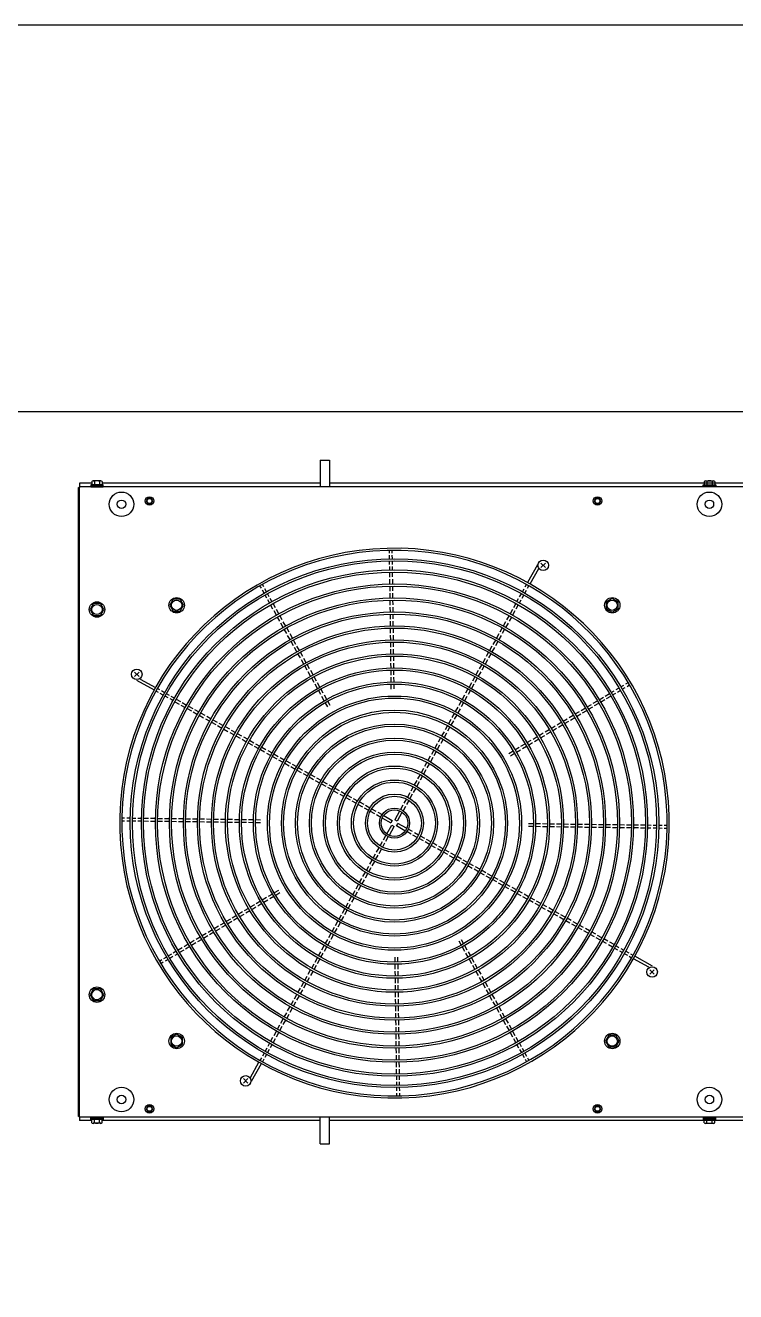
# Model space of a CAD drawing. Header units: millimetres. Extents: x -15161 to 10473752, y -72817 to 33960.
# Drawn here: x -955.4 to -853.9, y -27895 to -27714.2 of the extents above; entities that cross this region are included whole.
import ezdxf

# ---------------------------------------------------------------- set-up
doc = ezdxf.new("R2010")
doc.units = ezdxf.units.MM

# ---------------------------------------------------------------- blocks, each defined once
blk = doc.blocks.new('NAILU')
at = {"linetype": 'ByBlock'}
for p, q in [((1.06, -1.06), (-1.06, 1.06)), ((-1.06, -1.06), (1.06, 1.06))]:
    blk.add_line(p, q, dxfattribs=at)
blk.add_circle((0, 0), 2.5, dxfattribs=at)
blk = doc.blocks.new('機組1140116')
at = {"color": 230}
for p, q in [((-913.21, -21915.8), (-913.21, -21919.62)), ((-913.21, -21915.8), (-911.91, -21915.8)), ((-911.91, -21915.8), (-911.91, -21919.62)), ((-947.73, -22009.55), (-947.73, -21919.75)), ((-947.73, -21919.75), (-947.61, -21919.75)), ((-947.61, -21919.12), (-947.61, -21919.75)), ((-945.86, -21919.12), (-947.61, -21919.12)), ((-767.61, -21919.65), (-947.61, -21919.65)), ((-947.61, -21923.15), (-947.61, -21919.65)), ((-947.61, -22009.53), (-947.61, -21919.77)), ((-767.73, -21919.65), (-947.49, -21919.65)), ((-946.61, -21919.62), (-946.64, -21919.65)), ((-946.01, -21919.62), (-946.61, -21919.62)), ((-946.01, -21919.33), (-946.01, -21919.65)), ((-944.21, -21919.33), (-946.01, -21919.33)), ((-946.01, -21919.49), (-944.21, -21919.49)), ((-946.01, -21919.65), (-944.21, -21919.65)), ((-945.86, -21918.85), (-945.86, -21919.33)), ((-944.55, -21918.78), (-945.68, -21918.78)), ((-945.49, -21918.85), (-945.49, -21919.33)), ((-945.11, -21919.49), (-945.27, -21919.33)), ((-944.95, -21919.49), (-945.11, -21919.33)), ((-944.74, -21918.85), (-944.74, -21919.33)), ((-944.36, -21918.85), (-944.36, -21919.33)), ((-913.21, -21919.12), (-944.36, -21919.12)), ((-944.21, -21919.65), (-944.21, -21919.33)), ((-770.99, -21919.62), (-944.21, -21919.62)), ((-803.31, -21919.12), (-911.91, -21919.12)), ((-858.51, -21919.65), (-858.51, -21919.33)), ((-858.51, -21919.33), (-856.71, -21919.33)), ((-856.71, -21919.49), (-858.51, -21919.49)), ((-856.71, -21919.65), (-858.51, -21919.65)), ((-858.36, -21918.85), (-858.36, -21919.33)), ((-858.18, -21918.78), (-857.05, -21918.78)), ((-857.99, -21918.85), (-857.99, -21919.33)), ((-857.77, -21919.49), (-857.61, -21919.33)), ((-857.61, -21919.49), (-857.45, -21919.33)), ((-857.24, -21918.85), (-857.24, -21919.33)), ((-856.86, -21918.85), (-856.86, -21919.33)), ((-856.71, -21919.33), (-856.71, -21919.65)), ((-903.32, -21929.11), (-903.32, -21928.71)), ((-902.92, -21929.1), (-902.92, -21928.7)), ((-903.31, -21929.91), (-903.32, -21929.41)), ((-903.3, -21930.71), (-903.3, -21930.21)), ((-903.29, -21931.51), (-903.29, -21931.01)), ((-902.91, -21929.9), (-902.92, -21929.4)), ((-902.9, -21930.7), (-902.9, -21930.2)), ((-902.89, -21931.5), (-902.89, -21931)), ((-882.19, -21930.79), (-883.61, -21933.31)), ((-881.68, -21930.53), (-881.04, -21931.16)), ((-881.68, -21931.16), (-881.04, -21930.53)), ((-903.27, -21932.51), (-903.28, -21931.81)), ((-903.27, -21932.51), (-903.28, -21931.81)), ((-903.26, -21933.51), (-903.26, -21932.81)), ((-902.87, -21932.5), (-902.88, -21931.8)), ((-902.87, -21932.5), (-902.88, -21931.8)), ((-902.86, -21933.5), (-902.86, -21932.8)), ((-882.04, -21931.33), (-883.26, -21933.51)), ((-921.63, -21934.12), (-921.83, -21933.77)), ((-921.28, -21933.92), (-921.48, -21933.58)), ((-921.24, -21934.82), (-921.48, -21934.38)), ((-920.89, -21934.62), (-921.13, -21934.19)), ((-903.24, -21934.51), (-903.25, -21933.81)), ((-902.84, -21934.5), (-902.85, -21933.8)), ((-902.83, -21935.5), (-902.84, -21934.8)), ((-884.34, -21934.62), (-884.09, -21934.19)), ((-883.99, -21934.82), (-883.74, -21934.38)), ((-883.95, -21933.93), (-883.75, -21933.58)), ((-883.6, -21934.12), (-883.4, -21933.77)), ((-920.85, -21935.52), (-921.09, -21935.08)), ((-920.5, -21935.32), (-920.74, -21934.88)), ((-920.46, -21936.21), (-920.7, -21935.78)), ((-920.11, -21936.02), (-920.35, -21935.58)), ((-919.97, -21937.09), (-920.31, -21936.48)), ((-919.62, -21936.89), (-919.96, -21936.28)), ((-903.23, -21935.51), (-903.24, -21934.81)), ((-903.22, -21936.51), (-903.23, -21935.81)), ((-902.82, -21936.5), (-902.83, -21935.8)), ((-885.27, -21936.28), (-885.61, -21936.89)), ((-884.92, -21936.48), (-885.26, -21937.09)), ((-885.12, -21936.02), (-884.87, -21935.58)), ((-884.77, -21936.21), (-884.53, -21935.78)), ((-884.73, -21935.32), (-884.48, -21934.89)), ((-884.38, -21935.52), (-884.13, -21935.08)), ((-919.48, -21937.96), (-919.82, -21937.35)), ((-919.13, -21937.76), (-919.47, -21937.15)), ((-918.99, -21938.83), (-919.33, -21938.22)), ((-918.64, -21938.64), (-918.98, -21938.02)), ((-903.2, -21937.51), (-903.21, -21936.81)), ((-903.19, -21938.51), (-903.2, -21937.81)), ((-902.8, -21937.5), (-902.81, -21936.8)), ((-902.79, -21938.5), (-902.8, -21937.8)), ((-886.24, -21938.02), (-886.59, -21938.64)), ((-885.9, -21938.22), (-886.24, -21938.83)), ((-885.76, -21937.15), (-886.1, -21937.76)), ((-885.41, -21937.35), (-885.75, -21937.96)), ((-918.5, -21939.7), (-918.84, -21939.09)), ((-918.15, -21939.51), (-918.49, -21938.9)), ((-918.01, -21940.58), (-918.35, -21939.97)), ((-917.66, -21940.38), (-918.01, -21939.77)), ((-903.18, -21939.51), (-903.19, -21938.81)), ((-903.17, -21940.51), (-903.17, -21939.81)), ((-902.78, -21939.5), (-902.79, -21938.8)), ((-902.77, -21940.5), (-902.77, -21939.8)), ((-887.22, -21939.77), (-887.56, -21940.38)), ((-886.87, -21939.97), (-887.22, -21940.58)), ((-886.73, -21938.9), (-887.08, -21939.51)), ((-886.38, -21939.09), (-886.73, -21939.7)), ((-917.52, -21941.45), (-917.87, -21940.84)), ((-917.18, -21941.25), (-917.52, -21940.64)), ((-917.04, -21942.32), (-917.38, -21941.71)), ((-916.69, -21942.13), (-917.03, -21941.51)), ((-903.15, -21941.51), (-903.16, -21940.81)), ((-903.14, -21942.51), (-903.15, -21941.81)), ((-902.75, -21941.5), (-902.76, -21940.8)), ((-902.74, -21942.5), (-902.75, -21941.8)), ((-888.2, -21941.51), (-888.54, -21942.13)), ((-887.85, -21941.71), (-888.19, -21942.32)), ((-887.71, -21940.64), (-888.05, -21941.25)), ((-887.36, -21940.84), (-887.7, -21941.45)), ((-916.55, -21943.19), (-916.89, -21942.58)), ((-916.2, -21943), (-916.54, -21942.39)), ((-916.06, -21944.07), (-916.4, -21943.46)), ((-915.71, -21943.87), (-916.05, -21943.26)), ((-903.13, -21943.51), (-903.14, -21942.81)), ((-903.11, -21944.51), (-903.12, -21943.81)), ((-902.73, -21943.5), (-902.74, -21942.8)), ((-902.71, -21944.5), (-902.72, -21943.8)), ((-889.18, -21943.26), (-889.52, -21943.87)), ((-888.83, -21943.46), (-889.17, -21944.07)), ((-888.69, -21942.39), (-889.03, -21943)), ((-888.34, -21942.58), (-888.68, -21943.19)), ((-915.57, -21944.94), (-915.91, -21944.33)), ((-915.22, -21944.74), (-915.56, -21944.13)), ((-915.08, -21945.81), (-915.42, -21945.2)), ((-914.73, -21945.62), (-915.07, -21945)), ((-903.1, -21945.51), (-903.11, -21944.81)), ((-902.7, -21945.5), (-902.71, -21944.8)), ((-890.15, -21945), (-890.5, -21945.62)), ((-889.81, -21945.2), (-890.15, -21945.81)), ((-889.67, -21944.13), (-890.01, -21944.74)), ((-889.32, -21944.33), (-889.66, -21944.94)), ((-939.47, -21947.23), (-936.95, -21948.64)), ((-938.93, -21947.08), (-936.76, -21948.3)), ((-914.59, -21946.68), (-914.93, -21946.07)), ((-914.24, -21946.49), (-914.58, -21945.88)), ((-914.1, -21947.56), (-914.44, -21946.94)), ((-913.75, -21947.36), (-914.1, -21946.75)), ((-903.09, -21946.51), (-903.1, -21945.81)), ((-903.07, -21947.51), (-903.08, -21946.81)), ((-902.69, -21946.5), (-902.7, -21945.8)), ((-902.67, -21947.5), (-902.68, -21946.8)), ((-891.13, -21946.75), (-891.47, -21947.36)), ((-890.78, -21946.94), (-891.13, -21947.56)), ((-890.64, -21945.88), (-890.99, -21946.49)), ((-890.29, -21946.07), (-890.64, -21946.68)), ((-936.34, -21948.99), (-936.69, -21948.79)), ((-936.15, -21948.64), (-936.5, -21948.44)), ((-935.64, -21949.38), (-936.08, -21949.13)), ((-935.45, -21949.03), (-935.89, -21948.78)), ((-934.75, -21949.42), (-935.19, -21949.17)), ((-913.61, -21948.43), (-913.96, -21947.82)), ((-913.26, -21948.23), (-913.61, -21947.62)), ((-913.13, -21949.3), (-913.47, -21948.69)), ((-912.78, -21949.11), (-913.12, -21948.49)), ((-903.06, -21948.51), (-903.07, -21947.81)), ((-902.66, -21948.5), (-902.67, -21947.8)), ((-892.11, -21948.49), (-892.45, -21949.11)), ((-891.76, -21948.69), (-892.1, -21949.3)), ((-891.62, -21947.62), (-891.96, -21948.23)), ((-891.27, -21947.82), (-891.61, -21948.43)), ((-872.51, -21949.51), (-871.9, -21949.16)), ((-871.65, -21949), (-871.22, -21948.75)), ((-871.44, -21949.35), (-871.01, -21949.09)), ((-870.96, -21948.59), (-870.53, -21948.34)), ((-870.76, -21948.94), (-870.33, -21948.68)), ((-870.27, -21948.18), (-869.84, -21947.93)), ((-870.07, -21948.53), (-869.64, -21948.27)), ((-869.58, -21947.78), (-869.24, -21947.57)), ((-869.38, -21948.12), (-869.04, -21947.91)), ((-934.95, -21949.77), (-935.38, -21949.52)), ((-934.25, -21950.16), (-934.68, -21949.91)), ((-934.05, -21949.81), (-934.49, -21949.57)), ((-933.99, -21950.31), (-933.38, -21950.65)), ((-933.79, -21949.96), (-933.18, -21950.3)), ((-933.12, -21950.8), (-932.5, -21951.14)), ((-932.92, -21950.45), (-932.31, -21950.79)), ((-932.05, -21950.94), (-931.44, -21951.28)), ((-912.64, -21950.17), (-912.98, -21949.56)), ((-912.29, -21949.98), (-912.63, -21949.37)), ((-912.15, -21951.05), (-912.49, -21950.43)), ((-911.8, -21950.85), (-912.14, -21950.24)), ((-893.09, -21950.24), (-893.43, -21950.85)), ((-892.74, -21950.43), (-893.08, -21951.05)), ((-892.6, -21949.37), (-892.94, -21949.98)), ((-892.25, -21949.56), (-892.59, -21950.17)), ((-875.08, -21951.05), (-874.48, -21950.69)), ((-874.88, -21951.39), (-874.28, -21951.03)), ((-874.22, -21950.54), (-873.62, -21950.18)), ((-874.02, -21950.88), (-873.42, -21950.52)), ((-873.37, -21950.03), (-872.76, -21949.67)), ((-873.16, -21950.37), (-872.56, -21950.01)), ((-872.3, -21949.86), (-871.7, -21949.5)), ((-932.24, -21951.28), (-931.63, -21951.63)), ((-931.37, -21951.77), (-930.76, -21952.12)), ((-931.17, -21951.42), (-930.56, -21951.77)), ((-930.5, -21952.26), (-929.89, -21952.6)), ((-930.3, -21951.91), (-929.69, -21952.25)), ((-929.63, -21952.75), (-929.01, -21953.09)), ((-929.43, -21952.4), (-928.82, -21952.74)), ((-894.55, -21952.86), (-894.9, -21953.47)), ((-894.06, -21951.98), (-894.41, -21952.59)), ((-893.72, -21952.18), (-894.06, -21952.79)), ((-893.58, -21951.11), (-893.92, -21951.72)), ((-893.23, -21951.31), (-893.57, -21951.92)), ((-878.52, -21953.09), (-877.92, -21952.74)), ((-877.66, -21952.58), (-877.06, -21952.22)), ((-877.46, -21952.93), (-876.86, -21952.57)), ((-876.8, -21952.07), (-876.2, -21951.71)), ((-876.6, -21952.41), (-876, -21952.06)), ((-875.94, -21951.56), (-875.34, -21951.2)), ((-875.74, -21951.9), (-875.14, -21951.55)), ((-928.75, -21953.24), (-928.14, -21953.58)), ((-928.56, -21952.89), (-927.95, -21953.23)), ((-927.88, -21953.73), (-927.27, -21954.07)), ((-927.69, -21953.38), (-927.07, -21953.72)), ((-927.01, -21954.22), (-926.4, -21954.56)), ((-926.81, -21953.87), (-926.2, -21954.21)), ((-925.94, -21954.36), (-925.33, -21954.7)), ((-895.53, -21954.6), (-895.87, -21955.21)), ((-895.04, -21953.73), (-895.38, -21954.34)), ((-894.69, -21953.92), (-895.04, -21954.54)), ((-894.2, -21953.05), (-894.55, -21953.66)), ((-881.1, -21954.63), (-880.5, -21954.27)), ((-880.9, -21954.97), (-880.29, -21954.61)), ((-880.24, -21954.12), (-879.64, -21953.76)), ((-880.04, -21954.46), (-879.44, -21954.1)), ((-879.38, -21953.6), (-878.78, -21953.25)), ((-879.18, -21953.95), (-878.58, -21953.59)), ((-878.32, -21953.44), (-877.72, -21953.08)), ((-926.14, -21954.71), (-925.52, -21955.05)), ((-925.26, -21955.19), (-924.65, -21955.54)), ((-925.07, -21954.85), (-924.46, -21955.19)), ((-924.39, -21955.68), (-923.78, -21956.03)), ((-924.2, -21955.33), (-923.58, -21955.68)), ((-923.52, -21956.17), (-922.91, -21956.51)), ((-923.32, -21955.82), (-922.71, -21956.17)), ((-922.45, -21956.31), (-921.84, -21956.65)), ((-896.51, -21956.35), (-896.85, -21956.96)), ((-896.02, -21955.47), (-896.36, -21956.08)), ((-895.67, -21955.67), (-896.01, -21956.28)), ((-895.18, -21954.8), (-895.52, -21955.41)), ((-884.54, -21956.67), (-883.94, -21956.31)), ((-883.68, -21956.16), (-883.08, -21955.8)), ((-883.47, -21956.5), (-882.87, -21956.15)), ((-882.82, -21955.65), (-882.22, -21955.29)), ((-882.62, -21955.99), (-882.01, -21955.63)), ((-881.96, -21955.14), (-881.36, -21954.78)), ((-881.76, -21955.48), (-881.15, -21955.12)), ((-922.65, -21956.66), (-922.04, -21957)), ((-921.77, -21957.15), (-921.16, -21957.49)), ((-921.58, -21956.8), (-920.97, -21957.14)), ((-920.9, -21957.64), (-920.29, -21957.98)), ((-920.71, -21957.29), (-920.09, -21957.63)), ((-920.03, -21958.13), (-919.42, -21958.47)), ((-919.83, -21957.78), (-919.22, -21958.12)), ((-918.96, -21958.27), (-918.35, -21958.61)), ((-897.49, -21958.09), (-897.83, -21958.7)), ((-897.14, -21958.29), (-897.48, -21958.9)), ((-897, -21957.22), (-897.34, -21957.83)), ((-896.65, -21957.41), (-896.99, -21958.03)), ((-896.16, -21956.54), (-896.5, -21957.15)), ((-886.26, -21957.69), (-885.66, -21957.34)), ((-886.05, -21958.04), (-885.45, -21957.68)), ((-885.4, -21957.18), (-884.8, -21956.82)), ((-885.19, -21957.53), (-884.59, -21957.17)), ((-884.33, -21957.01), (-883.73, -21956.66)), ((-919.16, -21958.62), (-918.55, -21958.96)), ((-918.28, -21959.1), (-917.67, -21959.45)), ((-918.09, -21958.76), (-917.48, -21959.1)), ((-917.41, -21959.59), (-916.8, -21959.94)), ((-917.22, -21959.24), (-916.6, -21959.59)), ((-916.54, -21960.08), (-915.93, -21960.42)), ((-916.34, -21959.73), (-915.73, -21960.08)), ((-898.46, -21959.84), (-898.81, -21960.45)), ((-898.12, -21960.03), (-898.46, -21960.64)), ((-897.98, -21958.96), (-898.32, -21959.58)), ((-897.63, -21959.16), (-897.97, -21959.77)), ((-915.67, -21960.57), (-915.06, -21960.91)), ((-915.47, -21960.22), (-914.86, -21960.56)), ((-914.79, -21961.06), (-914.18, -21961.4)), ((-914.6, -21960.71), (-913.99, -21961.05)), ((-913.92, -21961.55), (-913.31, -21961.89)), ((-913.73, -21961.2), (-913.11, -21961.54)), ((-912.85, -21961.69), (-912.24, -21962.03)), ((-899.44, -21961.58), (-899.78, -21962.19)), ((-899.09, -21961.78), (-899.44, -21962.39)), ((-898.95, -21960.71), (-899.3, -21961.32)), ((-898.6, -21960.91), (-898.95, -21961.52)), ((-913.05, -21962.04), (-912.44, -21962.38)), ((-912.18, -21962.53), (-911.57, -21962.87)), ((-911.98, -21962.18), (-911.37, -21962.52)), ((-911.3, -21963.02), (-910.69, -21963.36)), ((-911.11, -21962.67), (-910.5, -21963.01)), ((-910.43, -21963.5), (-909.82, -21963.85)), ((-910.24, -21963.15), (-909.62, -21963.5)), ((-909.36, -21963.64), (-908.75, -21963.99)), ((-900.42, -21963.33), (-900.76, -21963.94)), ((-900.07, -21963.52), (-900.41, -21964.14)), ((-899.93, -21962.46), (-900.27, -21963.07)), ((-899.58, -21962.65), (-899.92, -21963.26)), ((-909.56, -21963.99), (-908.95, -21964.34)), ((-908.69, -21964.48), (-908.07, -21964.82)), ((-908.49, -21964.13), (-907.88, -21964.48)), ((-907.81, -21964.97), (-907.2, -21965.31)), ((-907.62, -21964.62), (-907.01, -21964.96)), ((-906.94, -21965.46), (-906.33, -21965.8)), ((-906.74, -21965.11), (-906.13, -21965.45)), ((-901.4, -21965.08), (-901.74, -21965.69)), ((-901.05, -21965.27), (-901.39, -21965.88)), ((-900.91, -21964.2), (-901.25, -21964.81)), ((-900.56, -21964.4), (-900.9, -21965.01)), ((-941.16, -21966.95), (-941.56, -21966.95)), ((-941.16, -21967.35), (-941.56, -21967.35)), ((-940.36, -21966.96), (-940.86, -21966.96)), ((-939.56, -21966.97), (-940.06, -21966.97)), ((-938.76, -21966.98), (-939.26, -21966.98)), ((-937.76, -21967), (-938.46, -21966.99)), ((-936.76, -21967.01), (-937.46, -21967)), ((-935.76, -21967.02), (-936.46, -21967.02)), ((-934.76, -21967.04), (-935.46, -21967.03)), ((-933.76, -21967.05), (-934.46, -21967.04)), ((-932.76, -21967.06), (-933.46, -21967.05)), ((-931.76, -21967.08), (-932.46, -21967.07)), ((-930.76, -21967.09), (-931.46, -21967.08)), ((-929.76, -21967.1), (-930.46, -21967.09)), ((-928.76, -21967.12), (-929.46, -21967.11)), ((-927.76, -21967.13), (-928.46, -21967.12)), ((-926.76, -21967.14), (-927.46, -21967.13)), ((-925.76, -21967.15), (-926.46, -21967.15)), ((-924.76, -21967.17), (-925.46, -21967.16)), ((-923.76, -21967.18), (-924.46, -21967.17)), ((-922.76, -21967.19), (-923.46, -21967.18)), ((-921.76, -21967.21), (-922.46, -21967.2)), ((-906.07, -21965.95), (-905.45, -21966.29)), ((-905.87, -21965.6), (-905.26, -21965.94)), ((-905.19, -21966.44), (-904.58, -21966.78)), ((-905, -21966.09), (-904.38, -21966.43)), ((-904.32, -21966.93), (-903.11, -21967.6)), ((-904.12, -21966.58), (-902.92, -21967.26)), ((-902.92, -21967.26), (-903.11, -21967.6)), ((-901.89, -21965.95), (-902.56, -21967.16)), ((-902.22, -21967.35), (-902.56, -21967.16)), ((-901.54, -21966.15), (-902.22, -21967.35)), ((-940.36, -21967.36), (-940.86, -21967.36)), ((-939.56, -21967.37), (-940.06, -21967.37)), ((-938.76, -21967.38), (-939.26, -21967.38)), ((-937.76, -21967.4), (-938.46, -21967.39)), ((-936.76, -21967.41), (-937.46, -21967.4)), ((-935.76, -21967.42), (-936.46, -21967.42)), ((-934.76, -21967.44), (-935.46, -21967.43)), ((-933.76, -21967.45), (-934.46, -21967.44)), ((-932.76, -21967.46), (-933.46, -21967.45)), ((-931.76, -21967.48), (-932.46, -21967.47)), ((-930.76, -21967.49), (-931.46, -21967.48)), ((-929.76, -21967.5), (-930.46, -21967.49)), ((-928.76, -21967.52), (-929.46, -21967.51)), ((-927.76, -21967.53), (-928.46, -21967.52)), ((-926.76, -21967.54), (-927.46, -21967.53)), ((-925.76, -21967.55), (-926.46, -21967.55)), ((-924.76, -21967.57), (-925.46, -21967.56)), ((-923.76, -21967.58), (-924.46, -21967.57)), ((-922.76, -21967.59), (-923.46, -21967.58)), ((-921.76, -21967.61), (-922.46, -21967.6)), ((-903.69, -21969.16), (-903.01, -21967.96)), ((-903.34, -21969.36), (-902.66, -21968.15)), ((-903.01, -21967.96), (-902.66, -21968.15)), ((-902.31, -21968.05), (-902.12, -21967.7)), ((-901.11, -21968.73), (-902.31, -21968.05)), ((-900.91, -21968.38), (-902.12, -21967.7)), ((-900.23, -21969.22), (-900.84, -21968.87)), ((-900.04, -21968.87), (-900.65, -21968.53)), ((-899.16, -21969.36), (-899.77, -21969.02)), ((-883.47, -21968.1), (-882.77, -21968.11)), ((-883.46, -21967.7), (-882.76, -21967.71)), ((-882.47, -21968.11), (-881.77, -21968.12)), ((-882.46, -21967.71), (-881.76, -21967.72)), ((-881.47, -21968.13), (-880.77, -21968.14)), ((-881.46, -21967.73), (-880.76, -21967.74)), ((-880.47, -21968.14), (-879.77, -21968.15)), ((-880.46, -21967.74), (-879.76, -21967.75)), ((-879.47, -21968.15), (-878.77, -21968.16)), ((-879.46, -21967.75), (-878.76, -21967.76)), ((-878.47, -21968.17), (-877.77, -21968.18)), ((-878.46, -21967.77), (-877.76, -21967.78)), ((-877.47, -21968.18), (-876.77, -21968.19)), ((-877.46, -21967.78), (-876.76, -21967.79)), ((-876.47, -21968.19), (-875.77, -21968.2)), ((-876.46, -21967.79), (-875.76, -21967.8)), ((-875.47, -21968.21), (-874.77, -21968.21)), ((-875.46, -21967.81), (-874.76, -21967.81)), ((-874.47, -21968.22), (-873.77, -21968.23)), ((-874.46, -21967.82), (-873.76, -21967.83)), ((-873.47, -21968.23), (-872.77, -21968.24)), ((-873.46, -21967.83), (-872.76, -21967.84)), ((-872.47, -21968.24), (-871.77, -21968.25)), ((-872.46, -21967.84), (-871.76, -21967.85)), ((-871.47, -21968.26), (-870.77, -21968.27)), ((-871.46, -21967.86), (-870.76, -21967.87)), ((-870.47, -21968.27), (-869.77, -21968.28)), ((-870.46, -21967.87), (-869.76, -21967.88)), ((-869.47, -21968.28), (-868.77, -21968.29)), ((-869.46, -21967.88), (-868.76, -21967.89)), ((-868.47, -21968.3), (-867.77, -21968.3)), ((-868.46, -21967.9), (-867.76, -21967.9)), ((-867.47, -21968.31), (-866.77, -21968.32)), ((-867.46, -21967.91), (-866.76, -21967.92)), ((-866.47, -21968.32), (-865.97, -21968.33)), ((-866.46, -21967.92), (-865.96, -21967.93)), ((-865.67, -21967.93), (-865.17, -21967.94)), ((-865.67, -21968.33), (-865.17, -21968.34)), ((-864.87, -21967.94), (-864.37, -21967.95)), ((-864.87, -21968.34), (-864.37, -21968.35)), ((-864.07, -21967.95), (-863.67, -21967.96)), ((-864.07, -21968.35), (-863.67, -21968.36)), ((-904.67, -21970.91), (-904.32, -21970.3)), ((-904.32, -21971.11), (-903.98, -21970.49)), ((-904.18, -21970.04), (-903.83, -21969.42)), ((-903.83, -21970.23), (-903.49, -21969.62)), ((-899.36, -21969.71), (-899.97, -21969.36)), ((-898.48, -21970.2), (-899.1, -21969.85)), ((-898.29, -21969.85), (-898.9, -21969.51)), ((-897.61, -21970.69), (-898.22, -21970.34)), ((-897.42, -21970.34), (-898.03, -21969.99)), ((-896.74, -21971.17), (-897.35, -21970.83)), ((-896.54, -21970.83), (-897.15, -21970.48)), ((-895.67, -21971.31), (-896.28, -21970.97)), ((-905.65, -21972.66), (-905.3, -21972.05)), ((-905.3, -21972.85), (-904.95, -21972.24)), ((-905.16, -21971.78), (-904.81, -21971.17)), ((-904.81, -21971.98), (-904.47, -21971.37)), ((-895.87, -21971.66), (-896.48, -21971.32)), ((-894.99, -21972.15), (-895.6, -21971.81)), ((-894.8, -21971.8), (-895.41, -21971.46)), ((-894.12, -21972.64), (-894.73, -21972.3)), ((-893.92, -21972.29), (-894.54, -21971.95)), ((-893.05, -21972.78), (-893.66, -21972.44)), ((-906.62, -21974.4), (-906.28, -21973.79)), ((-906.27, -21974.6), (-905.93, -21973.99)), ((-906.13, -21973.53), (-905.79, -21972.92)), ((-905.79, -21973.73), (-905.44, -21973.11)), ((-893.25, -21973.13), (-893.86, -21972.79)), ((-892.37, -21973.62), (-892.99, -21973.28)), ((-892.18, -21973.27), (-892.79, -21972.93)), ((-891.5, -21974.11), (-892.11, -21973.77)), ((-891.31, -21973.76), (-891.92, -21973.42)), ((-890.63, -21974.6), (-891.24, -21974.25)), ((-890.43, -21974.25), (-891.05, -21973.91)), ((-889.56, -21974.74), (-890.17, -21974.39)), ((-907.6, -21976.15), (-907.26, -21975.54)), ((-907.25, -21976.34), (-906.91, -21975.73)), ((-907.11, -21975.27), (-906.77, -21974.66)), ((-906.76, -21975.47), (-906.42, -21974.86)), ((-889.76, -21975.09), (-890.37, -21974.74)), ((-888.88, -21975.57), (-889.5, -21975.23)), ((-888.69, -21975.23), (-889.3, -21974.88)), ((-888.01, -21976.06), (-888.62, -21975.72)), ((-887.82, -21975.71), (-888.43, -21975.37)), ((-887.14, -21976.55), (-887.75, -21976.21)), ((-886.94, -21976.2), (-887.56, -21975.86)), ((-886.07, -21976.69), (-886.68, -21976.35)), ((-920.03, -21977.78), (-920.64, -21978.14)), ((-919.83, -21978.13), (-920.43, -21978.48)), ((-919.17, -21977.27), (-919.78, -21977.63)), ((-918.97, -21977.61), (-919.57, -21977.97)), ((-909.07, -21978.77), (-908.73, -21978.15)), ((-908.58, -21977.89), (-908.24, -21977.28)), ((-908.23, -21978.09), (-907.89, -21977.48)), ((-908.09, -21977.02), (-907.75, -21976.41)), ((-907.74, -21977.22), (-907.4, -21976.6)), ((-886.27, -21977.04), (-886.88, -21976.7)), ((-885.39, -21977.53), (-886.01, -21977.19)), ((-885.2, -21977.18), (-885.81, -21976.84)), ((-884.52, -21978.02), (-885.13, -21977.68)), ((-884.33, -21977.67), (-884.94, -21977.33)), ((-883.65, -21978.51), (-884.26, -21978.16)), ((-883.45, -21978.16), (-884.07, -21977.82)), ((-923.47, -21979.83), (-924.07, -21980.18)), ((-922.61, -21979.31), (-923.21, -21979.67)), ((-922.41, -21979.66), (-923.01, -21980.02)), ((-921.75, -21978.8), (-922.35, -21979.16)), ((-921.55, -21979.15), (-922.15, -21979.51)), ((-920.89, -21978.29), (-921.5, -21978.65)), ((-920.69, -21978.64), (-921.29, -21978.99)), ((-910.05, -21980.51), (-909.7, -21979.9)), ((-909.56, -21979.64), (-909.21, -21979.03)), ((-909.21, -21979.83), (-908.87, -21979.22)), ((-908.72, -21978.96), (-908.38, -21978.35)), ((-882.78, -21979), (-883.39, -21978.65)), ((-882.58, -21978.65), (-883.19, -21978.3)), ((-881.91, -21979.48), (-882.52, -21979.14)), ((-881.71, -21979.14), (-882.32, -21978.79)), ((-881.03, -21979.97), (-881.64, -21979.63)), ((-880.84, -21979.62), (-881.45, -21979.28)), ((-879.96, -21980.11), (-880.58, -21979.77)), ((-926.05, -21981.36), (-926.65, -21981.72)), ((-925.85, -21981.7), (-926.45, -21982.06)), ((-925.19, -21980.85), (-925.79, -21981.21)), ((-924.99, -21981.19), (-925.59, -21981.55)), ((-924.33, -21980.34), (-924.93, -21980.7)), ((-924.13, -21980.68), (-924.73, -21981.04)), ((-923.27, -21980.17), (-923.87, -21980.53)), ((-911.02, -21982.26), (-910.68, -21981.64)), ((-910.53, -21981.38), (-910.19, -21980.77)), ((-910.19, -21981.58), (-909.84, -21980.97)), ((-909.7, -21980.71), (-909.35, -21980.1)), ((-880.16, -21980.46), (-880.77, -21980.12)), ((-879.29, -21980.95), (-879.9, -21980.61)), ((-879.09, -21980.6), (-879.7, -21980.26)), ((-878.42, -21981.44), (-879.03, -21981.1)), ((-878.22, -21981.09), (-878.83, -21980.75)), ((-877.54, -21981.93), (-878.15, -21981.59)), ((-877.35, -21981.58), (-877.96, -21981.24)), ((-876.47, -21982.07), (-877.09, -21981.73)), ((-929.49, -21983.4), (-930.09, -21983.76)), ((-928.63, -21982.89), (-929.23, -21983.25)), ((-928.42, -21983.24), (-929.03, -21983.59)), ((-927.77, -21982.38), (-928.37, -21982.74)), ((-927.57, -21982.73), (-928.17, -21983.08)), ((-926.91, -21981.87), (-927.51, -21982.23)), ((-926.71, -21982.21), (-927.31, -21982.57)), ((-912, -21984), (-911.66, -21983.39)), ((-911.65, -21984.2), (-911.31, -21983.59)), ((-911.51, -21983.13), (-911.17, -21982.52)), ((-911.16, -21983.32), (-910.82, -21982.71)), ((-910.67, -21982.45), (-910.33, -21981.84)), ((-876.67, -21982.42), (-877.28, -21982.08)), ((-875.8, -21982.91), (-876.41, -21982.56)), ((-875.6, -21982.56), (-876.21, -21982.21)), ((-874.93, -21983.39), (-875.54, -21983.05)), ((-874.73, -21983.05), (-875.34, -21982.7)), ((-874.05, -21983.88), (-874.66, -21983.54)), ((-873.86, -21983.53), (-874.47, -21983.19)), ((-932.07, -21984.94), (-932.67, -21985.3)), ((-931.86, -21985.28), (-932.46, -21985.64)), ((-931.21, -21984.43), (-931.81, -21984.78)), ((-931, -21984.77), (-931.6, -21985.13)), ((-930.35, -21983.92), (-930.95, -21984.27)), ((-930.14, -21984.26), (-930.75, -21984.62)), ((-929.28, -21983.75), (-929.89, -21984.11)), ((-912.98, -21985.75), (-912.64, -21985.13)), ((-912.63, -21985.94), (-912.29, -21985.33)), ((-912.49, -21984.87), (-912.15, -21984.26)), ((-912.14, -21985.07), (-911.8, -21984.46)), ((-893.43, -21984.46), (-893.09, -21985.07)), ((-893.08, -21984.26), (-892.74, -21984.87)), ((-892.94, -21985.33), (-892.6, -21985.94)), ((-892.59, -21985.13), (-892.25, -21985.75)), ((-873.18, -21984.37), (-873.79, -21984.03)), ((-872.99, -21984.02), (-873.6, -21983.68)), ((-872.31, -21984.86), (-872.92, -21984.52)), ((-872.11, -21984.51), (-872.72, -21984.17)), ((-871.44, -21985.35), (-872.05, -21985.01)), ((-871.24, -21985), (-871.85, -21984.66)), ((-870.98, -21985.15), (-870.54, -21985.39)), ((-935.85, -21987.19), (-936.19, -21987.39)), ((-935.16, -21986.78), (-935.59, -21987.03)), ((-934.96, -21987.12), (-935.39, -21987.38)), ((-934.47, -21986.37), (-934.9, -21986.62)), ((-934.27, -21986.71), (-934.7, -21986.97)), ((-933.79, -21985.96), (-934.22, -21986.21)), ((-933.58, -21986.3), (-934.01, -21986.56)), ((-932.93, -21985.45), (-933.53, -21985.81)), ((-932.72, -21985.79), (-933.32, -21986.15)), ((-913.96, -21987.49), (-913.61, -21986.88)), ((-913.61, -21987.69), (-913.26, -21987.07)), ((-913.47, -21986.62), (-913.13, -21986.01)), ((-913.12, -21986.81), (-912.78, -21986.2)), ((-902.57, -21986.8), (-902.56, -21987.5)), ((-902.17, -21986.8), (-902.16, -21987.5)), ((-892.45, -21986.2), (-892.11, -21986.81)), ((-892.1, -21986.01), (-891.76, -21986.62)), ((-891.96, -21987.07), (-891.62, -21987.69)), ((-891.61, -21986.88), (-891.27, -21987.49)), ((-871.17, -21985.5), (-870.74, -21985.74)), ((-870.48, -21985.89), (-870.04, -21986.13)), ((-870.28, -21985.54), (-869.85, -21985.78)), ((-869.78, -21986.28), (-869.34, -21986.52)), ((-869.58, -21985.93), (-869.15, -21986.18)), ((-869.08, -21986.67), (-868.73, -21986.87)), ((-868.89, -21986.32), (-868.54, -21986.52)), ((-866.29, -21988.23), (-868.47, -21987.01)), ((-865.76, -21988.07), (-868.27, -21986.66)), ((-935.65, -21987.53), (-935.99, -21987.73)), ((-914.93, -21989.24), (-914.59, -21988.62)), ((-914.58, -21989.43), (-914.24, -21988.82)), ((-914.44, -21988.36), (-914.1, -21987.75)), ((-914.1, -21988.56), (-913.75, -21987.95)), ((-902.55, -21987.8), (-902.54, -21988.5)), ((-902.54, -21988.8), (-902.53, -21989.5)), ((-902.15, -21987.8), (-902.14, -21988.5)), ((-902.14, -21988.8), (-902.13, -21989.5)), ((-891.47, -21987.95), (-891.13, -21988.56)), ((-891.13, -21987.75), (-890.78, -21988.36)), ((-890.99, -21988.82), (-890.64, -21989.43)), ((-890.64, -21988.62), (-890.29, -21989.24)), ((-865.49, -21988.59), (-866.12, -21989.22)), ((-866.12, -21988.59), (-865.49, -21989.22)), ((-915.91, -21990.98), (-915.57, -21990.37)), ((-915.56, -21991.18), (-915.22, -21990.56)), ((-915.42, -21990.11), (-915.08, -21989.5)), ((-915.07, -21990.3), (-914.73, -21989.69)), ((-902.53, -21989.8), (-902.52, -21990.5)), ((-902.51, -21990.8), (-902.51, -21991.5)), ((-902.13, -21989.8), (-902.12, -21990.5)), ((-902.11, -21990.8), (-902.11, -21991.5)), ((-890.5, -21989.69), (-890.15, -21990.3)), ((-890.15, -21989.5), (-889.81, -21990.11)), ((-890.01, -21990.56), (-889.67, -21991.18)), ((-889.66, -21990.37), (-889.32, -21990.98)), ((-916.89, -21992.72), (-916.55, -21992.11)), ((-916.54, -21992.92), (-916.2, -21992.31)), ((-916.4, -21991.85), (-916.06, -21991.24)), ((-916.05, -21992.05), (-915.71, -21991.44)), ((-902.5, -21991.8), (-902.49, -21992.5)), ((-902.1, -21991.8), (-902.09, -21992.5)), ((-889.52, -21991.44), (-889.18, -21992.05)), ((-889.17, -21991.24), (-888.83, -21991.85)), ((-889.03, -21992.31), (-888.69, -21992.92)), ((-888.68, -21992.11), (-888.34, -21992.72)), ((-917.87, -21994.47), (-917.52, -21993.86)), ((-917.52, -21994.67), (-917.18, -21994.05)), ((-917.38, -21993.6), (-917.04, -21992.99)), ((-917.03, -21993.79), (-916.69, -21993.18)), ((-902.49, -21992.8), (-902.48, -21993.5)), ((-902.48, -21993.8), (-902.47, -21994.5)), ((-902.09, -21992.8), (-902.08, -21993.5)), ((-902.08, -21993.8), (-902.07, -21994.5)), ((-888.54, -21993.18), (-888.2, -21993.79)), ((-888.19, -21992.99), (-887.85, -21993.6)), ((-888.05, -21994.05), (-887.71, -21994.67)), ((-887.7, -21993.86), (-887.36, -21994.47)), ((-918.84, -21996.21), (-918.5, -21995.6)), ((-918.49, -21996.41), (-918.15, -21995.8)), ((-918.35, -21995.34), (-918.01, -21994.73)), ((-918.01, -21995.54), (-917.66, -21994.93)), ((-902.46, -21994.8), (-902.45, -21995.5)), ((-902.45, -21995.8), (-902.44, -21996.5)), ((-902.06, -21994.8), (-902.05, -21995.5)), ((-902.05, -21995.8), (-902.04, -21996.5)), ((-887.56, -21994.93), (-887.22, -21995.54)), ((-887.22, -21994.73), (-886.87, -21995.34)), ((-887.08, -21995.8), (-886.73, -21996.41)), ((-886.73, -21995.6), (-886.38, -21996.21)), ((-919.82, -21997.96), (-919.48, -21997.35)), ((-919.47, -21998.15), (-919.13, -21997.54)), ((-919.33, -21997.09), (-918.99, -21996.48)), ((-918.98, -21997.28), (-918.64, -21996.67)), ((-902.44, -21996.8), (-902.43, -21997.5)), ((-902.42, -21997.8), (-902.41, -21998.5)), ((-902.04, -21996.8), (-902.03, -21997.5)), ((-902.02, -21997.8), (-902.01, -21998.5)), ((-886.59, -21996.67), (-886.24, -21997.28)), ((-886.24, -21996.48), (-885.9, -21997.09)), ((-886.1, -21997.54), (-885.76, -21998.15)), ((-885.75, -21997.35), (-885.41, -21997.96)), ((-920.85, -21999.79), (-921.09, -22000.23)), ((-920.46, -21999.09), (-920.7, -21999.53)), ((-920.11, -21999.29), (-920.35, -21999.72)), ((-920.31, -21998.83), (-919.97, -21998.22)), ((-919.96, -21999.03), (-919.62, -21998.42)), ((-902.41, -21998.8), (-902.4, -21999.5)), ((-902.4, -21999.8), (-902.39, -22000.5)), ((-902.01, -21998.8), (-902, -21999.5)), ((-902, -21999.8), (-901.99, -22000.5)), ((-885.61, -21998.42), (-885.27, -21999.03)), ((-885.26, -21998.22), (-884.92, -21998.83)), ((-885.12, -21999.29), (-884.88, -21999.73)), ((-884.77, -21999.09), (-884.53, -21999.53)), ((-884.38, -21999.79), (-884.14, -22000.23)), ((-921.63, -22001.19), (-921.83, -22001.54)), ((-921.24, -22000.49), (-921.48, -22000.92)), ((-921.28, -22001.38), (-921.48, -22001.73)), ((-920.89, -22000.68), (-921.14, -22001.12)), ((-920.5, -21999.99), (-920.74, -22000.42)), ((-902.38, -22000.8), (-902.38, -22001.5)), ((-901.99, -22000.8), (-901.98, -22001.5)), ((-884.73, -21999.99), (-884.48, -22000.42)), ((-884.34, -22000.69), (-884.09, -22001.12)), ((-883.99, -22000.49), (-883.74, -22000.93)), ((-883.95, -22001.38), (-883.75, -22001.73)), ((-883.6, -22001.19), (-883.4, -22001.54)), ((-923.19, -22003.97), (-921.97, -22001.8)), ((-923.03, -22004.51), (-921.62, -22001.99)), ((-902.37, -22001.8), (-902.36, -22002.5)), ((-902.36, -22002.8), (-902.35, -22003.5)), ((-901.97, -22001.8), (-901.96, -22002.5)), ((-901.96, -22002.8), (-901.95, -22003.5)), ((-923.55, -22004.78), (-924.18, -22004.14)), ((-923.55, -22004.14), (-924.18, -22004.78)), ((-902.34, -22003.8), (-902.33, -22004.3)), ((-902.33, -22004.6), (-902.32, -22005.1)), ((-901.94, -22003.8), (-901.93, -22004.3)), ((-901.93, -22004.6), (-901.92, -22005.1)), ((-947.61, -22009.65), (-947.61, -22006.15)), ((-902.32, -22005.4), (-902.31, -22005.9)), ((-902.31, -22006.2), (-902.3, -22006.6)), ((-901.92, -22005.4), (-901.91, -22005.9)), ((-901.91, -22006.2), (-901.9, -22006.6)), ((-947.61, -22009.43), (-947.73, -22009.43)), ((-947.61, -22009.55), (-947.73, -22009.55)), ((-947.61, -22009.55), (-947.61, -22010.12)), ((-767.61, -22009.65), (-947.61, -22009.65)), ((-945.86, -22010.12), (-947.61, -22010.12)), ((-767.73, -22009.65), (-947.49, -22009.65)), ((-946.01, -22009.97), (-946.01, -22009.65)), ((-946.01, -22009.65), (-944.21, -22009.65)), ((-946.01, -22009.81), (-944.21, -22009.81)), ((-944.21, -22009.97), (-946.01, -22009.97)), ((-945.86, -22010.45), (-945.86, -22009.97)), ((-944.55, -22010.52), (-945.68, -22010.52)), ((-945.49, -22010.45), (-945.49, -22009.97)), ((-945.11, -22009.81), (-945.27, -22009.97)), ((-944.95, -22009.81), (-945.11, -22009.97)), ((-944.74, -22010.45), (-944.74, -22009.97)), ((-944.36, -22010.45), (-944.36, -22009.97)), ((-913.21, -22010.12), (-944.36, -22010.12)), ((-944.21, -22009.65), (-944.21, -22009.97)), ((-913.21, -22013.44), (-913.21, -22009.65)), ((-911.91, -22013.44), (-911.91, -22009.65)), ((-803.31, -22010.12), (-911.91, -22010.12)), ((-858.51, -22009.65), (-858.51, -22009.97)), ((-856.71, -22009.65), (-858.51, -22009.65)), ((-856.71, -22009.81), (-858.51, -22009.81)), ((-858.51, -22009.97), (-856.71, -22009.97)), ((-858.36, -22010.45), (-858.36, -22009.97)), ((-858.18, -22010.52), (-857.05, -22010.52)), ((-857.99, -22010.45), (-857.99, -22009.97)), ((-857.77, -22009.81), (-857.61, -22009.97)), ((-857.61, -22009.81), (-857.45, -22009.97)), ((-857.24, -22010.45), (-857.24, -22009.97)), ((-856.86, -22010.45), (-856.86, -22009.97)), ((-856.71, -22009.97), (-856.71, -22009.65)), ((-913.21, -22013.44), (-911.91, -22013.44))]:
    blk.add_line(p, q, dxfattribs=at)
for points in [[(-937.84, -21921.26), (-938.07, -21921.65), (-937.84, -21922.05), (-937.38, -21922.05), (-937.15, -21921.65), (-937.38, -21921.26)], [(-873.84, -21921.26), (-874.07, -21921.65), (-873.84, -21922.05), (-873.38, -21922.05), (-873.15, -21921.65), (-873.38, -21921.26)], [(-945.6, -21936.31), (-946.09, -21937.15), (-945.6, -21938), (-944.62, -21938), (-944.13, -21937.15), (-944.62, -21936.31)], [(-934.22, -21935.69), (-934.71, -21936.54), (-934.22, -21937.39), (-933.24, -21937.39), (-932.75, -21936.54), (-933.24, -21935.69)], [(-870.65, -21936.05), (-871.5, -21935.56), (-872.35, -21936.05), (-872.35, -21937.03), (-871.5, -21937.52), (-870.65, -21937.03)], [(-945.6, -21991.31), (-946.09, -21992.15), (-945.6, -21993), (-944.62, -21993), (-944.13, -21992.15), (-944.62, -21991.31)], [(-934.58, -21999.26), (-933.73, -21999.75), (-932.88, -21999.26), (-932.88, -21998.28), (-933.73, -21997.79), (-934.58, -21998.28)], [(-871.01, -21999.62), (-870.52, -21998.77), (-871.01, -21997.92), (-871.99, -21997.92), (-872.48, -21998.77), (-871.99, -21999.62)], [(-937.84, -22008.06), (-938.07, -22008.45), (-937.84, -22008.85), (-937.38, -22008.85), (-937.15, -22008.45), (-937.38, -22008.06)], [(-873.84, -22008.06), (-874.07, -22008.45), (-873.84, -22008.85), (-873.38, -22008.85), (-873.15, -22008.45), (-873.38, -22008.06)]]:
    blk.add_lwpolyline(points, close=True, dxfattribs=at)
for centre, radius in [((-941.61, -21922.12), 1.75), ((-941.61, -21922.12), 0.6), ((-937.61, -21921.65), 0.6), ((-937.61, -21921.65), 0.345), ((-873.61, -21921.65), 0.6), ((-873.61, -21921.65), 0.345), ((-857.61, -21922.12), 1.75), ((-857.61, -21922.12), 0.6), ((-902.61, -21967.65), 37.75), ((-902.61, -21967.65), 37.45), ((-881.36, -21930.84), 0.75), ((-902.61, -21967.65), 36.15), ((-902.61, -21967.65), 35.85), ((-902.61, -21967.65), 34.15), ((-902.61, -21967.65), 33.85), ((-945.11, -21937.15), 1.1), ((-945.11, -21937.15), 0.735), ((-933.73, -21936.54), 1.1), ((-902.61, -21967.65), 32.15), ((-902.61, -21967.65), 31.85), ((-933.73, -21936.54), 0.735), ((-871.5, -21936.54), 1.1), ((-871.5, -21936.54), 0.735), ((-902.61, -21967.65), 30.15), ((-902.61, -21967.65), 29.85), ((-902.61, -21967.65), 28.15), ((-902.61, -21967.65), 27.85), ((-902.61, -21967.65), 26.15), ((-902.61, -21967.65), 25.85), ((-902.61, -21967.65), 24.15), ((-902.61, -21967.65), 23.85), ((-902.61, -21967.65), 22.15), ((-902.61, -21967.65), 21.85), ((-902.61, -21967.65), 20.15), ((-902.61, -21967.65), 19.85), ((-902.61, -21967.65), 18.15), ((-902.61, -21967.65), 17.85), ((-902.61, -21967.65), 16.15), ((-902.61, -21967.65), 15.85), ((-902.61, -21967.65), 14.15), ((-902.61, -21967.65), 13.85), ((-902.61, -21967.65), 12.15), ((-902.61, -21967.65), 11.85), ((-902.61, -21967.65), 10.15), ((-902.61, -21967.65), 9.85), ((-902.61, -21967.65), 8.15), ((-902.61, -21967.65), 7.85), ((-902.61, -21967.65), 6.15), ((-902.61, -21967.65), 5.85), ((-902.61, -21967.65), 4.15), ((-902.61, -21967.65), 3.85), ((-902.61, -21967.65), 2.15), ((-902.61, -21967.65), 1.9), ((-865.8, -21988.91), 0.75), ((-945.11, -21992.15), 1.1), ((-945.11, -21992.15), 0.735), ((-933.73, -21998.77), 1.1), ((-933.73, -21998.77), 0.735), ((-871.5, -21998.77), 1.1), ((-871.5, -21998.77), 0.735), ((-923.87, -22004.46), 0.75), ((-941.61, -22007.12), 1.75), ((-941.61, -22007.12), 0.6), ((-857.61, -22007.12), 1.75), ((-857.61, -22007.12), 0.6), ((-937.61, -22008.45), 0.6), ((-937.61, -22008.45), 0.345), ((-873.61, -22008.45), 0.6), ((-873.61, -22008.45), 0.345)]:
    blk.add_circle(centre, radius, dxfattribs=at)
for centre, radius, start, end in [((-945.68, -21919.07), 0.286, 49.0554, 130.9446), ((-945.11, -21919.82), 1.04, 68.853, 111.147), ((-944.55, -21919.07), 0.286, 49.0554, 130.9446), ((-858.18, -21919.07), 0.286, 49.0554, 130.9446), ((-857.61, -21919.82), 1.04, 68.853, 111.147), ((-857.05, -21919.07), 0.286, 49.0554, 130.9446), ((-902.61, -21967.65), 39.25, 271.5568, 271.5458), ((-902.61, -21967.65), 38.95, 271.572, 271.5714), ((-945.68, -22010.24), 0.286, 229.0554, 310.9446), ((-945.11, -22009.48), 1.04, 248.853, 291.147), ((-944.55, -22010.24), 0.286, 229.0554, 310.9446), ((-858.18, -22010.24), 0.286, 229.0554, 310.9446), ((-857.61, -22009.48), 1.04, 248.853, 291.147), ((-857.05, -22010.24), 0.286, 229.0554, 310.9446)]:
    blk.add_arc(centre, radius, start, end, dxfattribs=at)
at = {"color": 230, "xscale": 0.3, "yscale": 0.3, "zscale": 0.3}
blk.add_blockref('NAILU', (-939.42, -21946.4), dxfattribs=at)
blk = doc.blocks.new('建築底圖1140116')
blk.add_lwpolyline([(1710.08, -21908.9), (-1953.16, -21908.9)])

msp = doc.modelspace()

# ---------------------------------------------------------------- linework, layer by layer
msp.add_lwpolyline([(-2764.4316, -27714.2015), (-2764.4316, -31955.9731), (3360.8703, -31955.9731), (3360.8703, -27714.2015)], close=True)

# ---------------------------------------------------------------- block references
at = {"color": 2}
msp.add_blockref('建築底圖1140116', (0, -5860.4722), dxfattribs=at)
msp.add_blockref('機組1140116', (0, -5860.4722))

doc.saveas('drawing.dxf')
